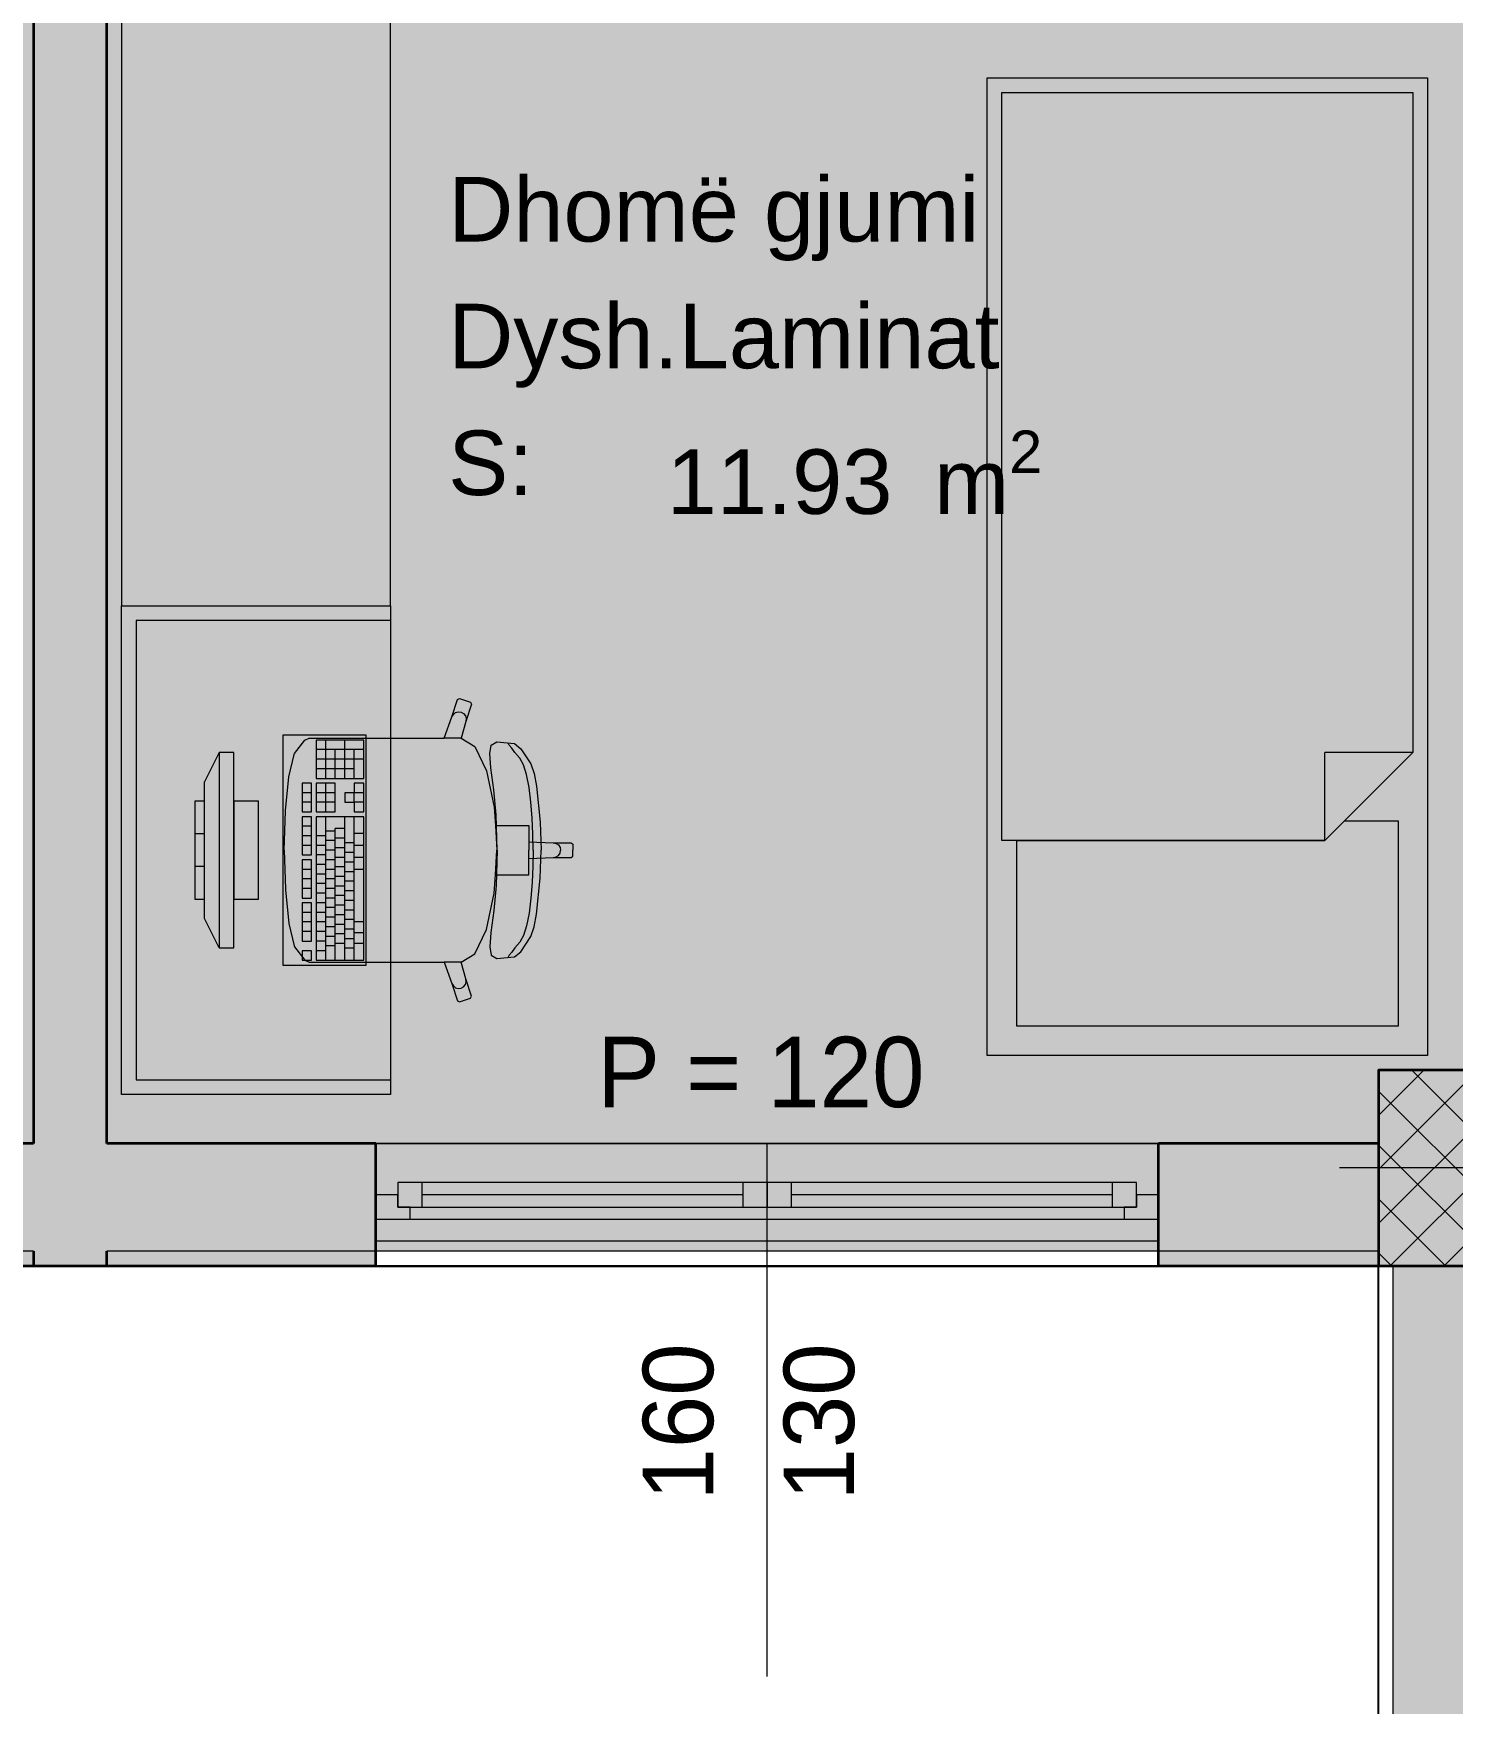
# Model space of a CAD drawing. Header units: millimetres. Extents: x 172821 to 253959, y -36092 to 17885.
# Drawn here: x 197711 to 200612, y -8012 to -4596 of the extents above; entities that cross this region are included whole.
import ezdxf
from ezdxf.enums import TextEntityAlignment as Align

# ---------------------------------------------------------------- set-up
doc = ezdxf.new("R2010")
doc.units = ezdxf.units.MM
doc.header["$MEASUREMENT"] = 0
doc.linetypes.add('Wipeout_Contour', pattern=[1000, 0, -1000])
for name, color, linetype, lineweight, true_color in [('A - Fill zone_Pen_No__102', 7, 'Continuous', 13, 0xcccccc), ('A - Muret_Pen_No__166', 7, 'Continuous', 13, 0x97cbff), ('A - Muret_Pen_No__82', 7, 'Continuous', 20, 0xaaaaaa), ('ARCHICAD Window Markers_Pen_No__111', 7, 'Continuous', 13, 0xccccff), ('Model Unit - Zone_Pen_No__102', 7, 'Continuous', 13, 0xcccccc)]:
    doc.layers.add(name, color=color, linetype=linetype, lineweight=lineweight, true_color=true_color)
for name, color, linetype, lineweight in [('A - Fill zone_Pen_No__2', 8, 'Continuous', 15), ('A - Mobilimi_Pen_No__18', 9, 'Continuous', 15), ('A - Muret_Pen_No__22', 8, 'Continuous', 35), ('A - Pllaka meskatit_Pen_No__1', 7, 'Continuous', 13), ('A - Pllaka meskatit_Pen_No__22', 8, 'Continuous', 35), ('A - Shtyllat_Pen_No__101', 252, 'Continuous', 13), ('A - Shtyllat_Pen_No__22', 8, 'Continuous', 35), ('ARCHICAD Windows_Pen_No__101', 252, 'Continuous', 13), ('ARCHICAD Zone Stamps_Pen_No__101', 252, 'Continuous', 13)]:
    doc.layers.add(name, color=color, linetype=linetype, lineweight=lineweight)
for name, color, linetype in [('A - Muret', 7, 'Continuous'), ('A - Pllaka meskatit', 7, 'Continuous'), ('A - Shtyllat', 7, 'Continuous'), ('Model Unit - Zone', 7, 'Continuous')]:
    doc.layers.add(name, color=color, linetype=linetype)
doc.styles.add('GENERATED_STYLE_1', font='GOTHIC.TTF')
doc.styles.add('GENERATED_STYLE_2', font='arial.ttf')

# ---------------------------------------------------------------- blocks, each defined once
blk = doc.blocks.new('Slab_1', base_point=(232061.1, 7783.8))
at = {"layer": 'A - Pllaka meskatit_Pen_No__1', "color": 7, "linetype": 'Continuous', "lineweight": 13, "flags": 128}
blk.add_lwpolyline([(232061.1, 7783.8), (190161.1, 7783.8), (190161.1, -3216.2), (191111.1, -3216.2), (191111.1, -7116.2), (191511.1, -7116.2), (191511.1, -8316.2), (195311.1, -8316.2), (195311.1, -7116.2), (200461.1, -7116.2), (200461.1, -10116.2), (218411.1, -10116.2), (218411.1, -8866.2), (232061.1, -8866.2)], close=True, dxfattribs=at)
blk = doc.blocks.new('Dhomë gjumi_Dysh.Laminat _28', base_point=(199135.2, -5222.2))
at = {"layer": 'ARCHICAD Zone Stamps_Pen_No__101', "color": 252, "lineweight": 13, "insert": (199005.7, -5407.9), "char_height": 132, "attachment_point": 1, "style": 'GENERATED_STYLE_2'}
blk.add_mtext('\\A1;{\\pql;\\pt0,6060;\\fArial|b0|i0|c0|p34;11.93\\fArial|b0|i0|c0|p34;\\A1{\\H.66x;\\S^  ;}\\fArial|b0|i0|c0|p34; m\\fArial|b0|i0|c0|p34;\\A1{\\H.66x;\\S2^  ;}}', dxfattribs=at)
at = {"layer": 'ARCHICAD Zone Stamps_Pen_No__101', "color": 252, "lineweight": 13, "style": 'GENERATED_STYLE_2'}
for tag, p in [('DUMMY_849', (199711.5, -4859.2)), ('ROOM_NAME', (198558.9, -4889.3)), ('DUMMY_850', (199711.5, -5118.4)), ('ROOM_NUMBER', (198558.9, -5148.6)), ('measuredAreaCode', (198558.9, -5407.9))]:
    blk.add_attdef(tag, text='', height=132, dxfattribs=at).set_placement(p, align=Align.TOP_LEFT)
blk = doc.blocks.new('Slab_5', base_point=(232061.1, 7783.8))
at = {"layer": 'A - Pllaka meskatit_Pen_No__22', "color": 8, "linetype": 'Continuous', "lineweight": 35, "flags": 128}
blk.add_lwpolyline([(232061.1, 7783.8), (190161.1, 7783.8), (190161.1, -3216.2), (191111.1, -3216.2), (191111.1, -7116.2), (191511.1, -7116.2), (191511.1, -8316.2), (195311.1, -8316.2), (195311.1, -7116.2), (200461.1, -7116.2), (200461.1, -10116.2), (218411.1, -10116.2), (218411.1, -8866.2), (232061.1, -8866.2)], close=True, dxfattribs=at)
blk = doc.blocks.new('Wall_4', base_point=(191211.1, -7116.2))
at = {"color": 254, "linetype": 'Wipeout_Contour', "lineweight": 0, "ltscale": 786057.657175}
blk.add_wipeout([(195061.1, -7116.2), (197711.1, -7116.2), (197711.1, -7086.2), (195061.1, -7086.2)], dxfattribs=at).dxf.layer = 'A - Muret'
at = {"color": 254, "linetype": 'Wipeout_Contour', "lineweight": 0, "ltscale": 797150.506932}
blk.add_wipeout([(197861.1, -7116.2), (200461.1, -7116.2), (200461.1, -7086.2), (197861.1, -7086.2)], dxfattribs=at).dxf.layer = 'A - Muret'
at = {"layer": 'A - Muret_Pen_No__166', "color": 151, "linetype": 'Continuous', "lineweight": 13, "true_color": 0x97cbff, "flags": 128}
for points in [[(197711.1, -7086.2), (195061.1, -7086.2)], [(200461.1, -7086.2), (197861.1, -7086.2)], [(195061.1, -7116.2), (200461.1, -7116.2)]]:
    blk.add_lwpolyline(points, dxfattribs=at)
at = {"layer": 'A - Muret_Pen_No__22', "color": 8, "linetype": 'Continuous', "lineweight": 35}
for p, q in [((197711.1, -7086.2), (197711.1, -7116.2)), ((197861.1, -7116.2), (197861.1, -7086.2))]:
    blk.add_line(p, q, dxfattribs=at)
blk = doc.blocks.new('Wall_5', base_point=(200461.1, -7116.2))
at = {"color": 254, "linetype": 'Wipeout_Contour', "lineweight": 0, "ltscale": 802627.394692}
blk.add_wipeout([(200461.1, -7116.2), (200461.1, -9716.2), (200491.1, -9716.2), (200491.1, -7116.2)], dxfattribs=at).dxf.layer = 'A - Muret'
at = {"layer": 'A - Muret_Pen_No__166', "color": 151, "linetype": 'Continuous', "lineweight": 13, "true_color": 0x97cbff, "flags": 128}
for points in [[(200461.1, -7116.2), (200461.1, -9716.2)], [(200491.1, -9716.2), (200491.1, -7116.2)]]:
    blk.add_lwpolyline(points, dxfattribs=at)
blk = doc.blocks.new('Wall_38', base_point=(197861.1, -2366.2))
at = {"layer": 'A - Muret_Pen_No__82', "linetype": 'Continuous', "lineweight": 0, "true_color": 0xd4d4d4}
for points in [[(197711.1, -2516.2), (197711.1, -6866.2), (197861.1, -6866.2), (197861.1, -2516.2)], [(197861.1, -7086.2), (197711.1, -7086.2), (197711.1, -7116.2), (197861.1, -7116.2)]]:
    blk.add_hatch(color=254, dxfattribs=at).paths.add_polyline_path(points)
at = {"layer": 'A - Muret_Pen_No__166', "color": 151, "linetype": 'Continuous', "lineweight": 13, "true_color": 0x97cbff}
blk.add_line((197711.1, -7116.2), (197861.1, -7116.2), dxfattribs=at)
at = {"layer": 'A - Muret_Pen_No__22', "color": 8, "linetype": 'Continuous', "lineweight": 35}
for p, q in [((197711.1, -7086.2), (197711.1, -7116.2)), ((197861.1, -7116.2), (197861.1, -7086.2))]:
    blk.add_line(p, q, dxfattribs=at)
at = {"layer": 'A - Muret_Pen_No__22', "color": 8, "linetype": 'Continuous', "lineweight": 35, "flags": 128}
for points in [[(197711.1, -2516.2), (197711.1, -6866.2)], [(197861.1, -6866.2), (197861.1, -2516.2)]]:
    blk.add_lwpolyline(points, dxfattribs=at)
blk = doc.blocks.new('Double Sash Window 25')
at = {"layer": 'ARCHICAD Windows_Pen_No__101', "color": 252, "linetype": 'Continuous', "lineweight": 13}
for p, q in [((-800, 105), (800, 105)), ((800, 105), (-800, 105)), ((-800, 105), (-800, -95)), ((-800, 0), (-800, 105)), ((800, -95), (800, 105)), ((800, 0), (800, 105)), ((-800, 0), (-755, 0)), ((-800, -50), (-800, 0)), ((-800, -50), (-800, 0)), ((-755, 25), (-705, 25)), ((-755, -25), (-755, 25)), ((-755, 0), (-755, -25)), ((-705, 25), (-50, 25)), ((-705, 25), (-705, -25)), ((-705, 25), (-50, 25)), ((-705, 0), (-50, 0)), ((-50, -25), (-50, 25)), ((-50, 25), (0, 25)), ((0, 25), (0, -25)), ((0, 25), (50, 25)), ((0, -25), (0, 25)), ((50, 25), (705, 25)), ((50, 25), (50, -25)), ((50, 25), (705, 25)), ((50, 0), (705, 0)), ((705, -25), (705, 25)), ((705, 25), (755, 25)), ((755, 25), (755, -25)), ((755, -25), (755, 0)), ((755, 0), (800, 0)), ((800, -50), (800, 0)), ((800, -50), (800, 0)), ((-755, -25), (-730, -25)), ((-705, -25), (-755, -25)), ((-730, -25), (-730, -50)), ((-50, -25), (-705, -25)), ((0, -25), (-50, -25)), ((50, -25), (0, -25)), ((705, -25), (50, -25)), ((755, -25), (705, -25)), ((730, -50), (730, -25)), ((730, -25), (755, -25)), ((-730, -50), (-800, -50)), ((-800, -145), (-800, -50)), ((0, -50), (-730, -50)), ((730, -50), (0, -50)), ((800, -50), (730, -50)), ((800, -145), (800, -50)), ((-800, -95), (800, -95)), ((-800, -145), (800, -145))]:
    blk.add_line(p, q, dxfattribs=at)
blk = doc.blocks.new('W Marker 25_6')
at = {"layer": 'ARCHICAD Window Markers_Pen_No__111', "color": 254, "linetype": 'Continuous', "lineweight": 13, "true_color": 0xccccff}
blk.add_line((0, 840), (0, -250), dxfattribs=at)
at = {"layer": 'ARCHICAD Window Markers_Pen_No__111', "color": 254, "lineweight": 13, "true_color": 0xccccff, "char_height": 144, "attachment_point": 7, "style": 'GENERATED_STYLE_1'}
for s, insert, rotation in [('\\A1;{\\pql;\\pt0;\\fCentury Gothic|b0|i0|c0|p34;130\\fCentury Gothic|b0|i0|c0|p34;\\A1{\\H.66x;\\S^  ;}\\fCentury Gothic|b0|i0|c0|p34;\\fCentury Gothic|b0|i0|c0|p34;}', (-219.7, 480), 270), ('\\A1;{\\pql;\\pt0;\\fCentury Gothic|b0|i0|c0|p34;160\\fCentury Gothic|b0|i0|c0|p34;\\A1{\\H.66x;\\S^  ;}\\fCentury Gothic|b0|i0|c0|p34;\\fCentury Gothic|b0|i0|c0|p34;}', (68.3, 480), 270), ('\\A1;{\\pql;\\pt0;\\fCentury Gothic|b0|i0|c0|p34;P = 120\\fCentury Gothic|b0|i0|c0|p34;\\A1{\\H.66x;\\S^  ;}\\fCentury Gothic|b0|i0|c0|p34;\\fCentury Gothic|b0|i0|c0|p34;}', (347.6, -282.3), 180)]:
    blk.add_mtext(s, dxfattribs=dict(at, insert=insert, rotation=rotation))
blk = doc.blocks.new('Wall_39', base_point=(202661.1, -7116.2))
at = {"layer": 'A - Muret_Pen_No__82', "linetype": 'Continuous', "lineweight": 0, "true_color": 0xd4d4d4}
for points in [[(197111.1, -7116.2), (198411.1, -7116.2), (198411.1, -6866.2), (197111.1, -6866.2)], [(200011.1, -7116.2), (200461.1, -7116.2), (200461.1, -6866.2), (200011.1, -6866.2)]]:
    blk.add_hatch(color=254, dxfattribs=at).paths.add_polyline_path(points)
at = {"layer": 'A - Muret_Pen_No__22', "color": 8, "linetype": 'Continuous', "lineweight": 35}
for p, q in [((198411.1, -6971.2), (198411.1, -6866.2)), ((200011.1, -6971.2), (200011.1, -6866.2)), ((198411.1, -7021.2), (198411.1, -6971.2)), ((200011.1, -7021.2), (200011.1, -6971.2)), ((198411.1, -7116.2), (198411.1, -7021.2)), ((200011.1, -7116.2), (200011.1, -7021.2))]:
    blk.add_line(p, q, dxfattribs=at)
at = {"layer": 'A - Muret_Pen_No__22', "color": 8, "linetype": 'Continuous', "lineweight": 35, "flags": 128}
for points in [[(197711.1, -6866.2), (197111.1, -6866.2)], [(198411.1, -6866.2), (197861.1, -6866.2)], [(200461.1, -6866.2), (200011.1, -6866.2)], [(197111.1, -7116.2), (198411.1, -7116.2)], [(200011.1, -7116.2), (200461.1, -7116.2)]]:
    blk.add_lwpolyline(points, dxfattribs=at)
at = {"layer": 'ARCHICAD Window Markers_Pen_No__111', "color": 254, "lineweight": 13, "true_color": 0xccccff, "rotation": 180}
blk.add_blockref('W Marker 25_6', (199211.1, -7116.2), dxfattribs=at)
at = {"layer": 'ARCHICAD Windows_Pen_No__101', "color": 252, "linetype": 'Continuous', "lineweight": 13, "xscale": -1, "zscale": 1000}
blk.add_blockref('Double Sash Window 25', (199211.1, -6971.2), dxfattribs=at)
blk = doc.blocks.new('Column_42', base_point=(201161.1, -6916.2))
at = {"layer": 'A - Shtyllat_Pen_No__101', "linetype": 'Continuous', "lineweight": 13}
h = blk.add_hatch(dxfattribs=at)
h.set_pattern_fill('Concrete_Block', color=252, style=0, pattern_type=2)
h.set_pattern_definition([(45, (0, 0), (-55.154327, 55.154327), []), (135, (0, 0), (55.154327, 55.154327), [])])
h.paths.add_polyline_path([(201861.1, -7116.2), (201861.1, -6716.2), (200461.1, -6716.2), (200461.1, -7116.2)])
at = {"layer": 'A - Shtyllat_Pen_No__101', "color": 252, "linetype": 'Continuous', "lineweight": 13}
for p, q in [((201161.1, -6836.2), (201161.1, -6636.2)), ((201081.1, -6916.2), (200381.1, -6916.2)), ((201241.1, -6916.2), (201941.1, -6916.2)), ((201161.1, -6996.2), (201161.1, -7196.2))]:
    blk.add_line(p, q, dxfattribs=at)
blk.add_point((201161.1, -6916.2), dxfattribs=at)
at = {"layer": 'A - Shtyllat_Pen_No__22', "color": 8, "linetype": 'Continuous', "lineweight": 35, "flags": 128}
blk.add_lwpolyline([(201861.1, -7116.2), (201861.1, -6716.2), (200461.1, -6716.2), (200461.1, -7116.2)], close=True, dxfattribs=at)
blk = doc.blocks.new('Dining Table 01 25_9')
at = {"layer": 'A - Mobilimi_Pen_No__18', "color": 9, "linetype": 'Continuous', "lineweight": 15}
for p, q in [((3220, 550), (0, 550)), ((0, 550), (0, 0)), ((3220, 0), (3220, 550)), ((0, 0), (3220, 0))]:
    blk.add_line(p, q, dxfattribs=at)
at = {"layer": 'A - Mobilimi_Pen_No__18', "color": 9, "linetype": 'Continuous', "lineweight": 15, "flags": 128}
blk.add_lwpolyline([(0, 0), (3220, 0), (3220, 550), (0, 550)], close=True, dxfattribs=at)
blk = doc.blocks.new('Office Workstation Solo 25_3')
at = {"layer": 'A - Mobilimi_Pen_No__18', "color": 9, "linetype": 'Continuous', "lineweight": 15}
for p, q in [((-970, 0), (-1000, 0)), ((-1000, 0), (-1000, -30)), ((-30, 0), (-970, 0)), ((0, 0), (-30, 0)), ((0, -30), (0, 0)), ((-1000, -30), (-1000, -550)), ((-970, -30), (-30, -30)), ((-970, -550), (-970, -30)), ((-30, -30), (-30, -550)), ((0, -550), (0, -30)), ((-700, -200), (-640, -170)), ((-360, -170), (-640, -170)), ((-600, -170), (-600, -150)), ((-600, -150), (-400, -150)), ((-400, -170), (-600, -170)), ((-533.3, -170), (-533.3, -150)), ((-466.7, -170), (-466.7, -150)), ((-400, -150), (-400, -170)), ((-300, -200), (-360, -170)), ((-700, -230), (-700, -200)), ((-700, -200), (-300, -200)), ((-300, -200), (-300, -230)), ((-300, -230), (-700, -230)), ((-600, -280), (-600, -230)), ((-600, -230), (-400, -230)), ((-400, -230), (-400, -280)), ((-400, -280), (-600, -280)), ((-581.1, -335.2), (-649.9, -342.4)), ((-580, -335.1), (-581.1, -335.2)), ((-500, -332.6), (-580, -335.1)), ((-500, -332.6), (-420, -335.1)), ((-420, -335.1), (-418.9, -335.2)), ((-418.9, -335.2), (-350.1, -342.4)), ((-724.7, -375.1), (-729.3, -383.7)), ((-697.9, -353.9), (-724.7, -375.1)), ((-695.8, -353.1), (-697.9, -353.9)), ((-649.9, -342.4), (-695.8, -353.1)), ((-637.1, -388.5), (-637.1, -369.1)), ((-637.1, -369.1), (-578.3, -369.1)), ((-617.5, -388.5), (-617.5, -369.1)), ((-597.9, -388.5), (-597.9, -369.1)), ((-578.3, -369.1), (-578.3, -388.5)), ((-568.5, -388.5), (-568.5, -369.1)), ((-568.5, -369.1), (-490.2, -369.1)), ((-549, -388.5), (-549, -369.1)), ((-529.4, -388.5), (-529.4, -369.1)), ((-509.8, -388.5), (-509.8, -369.1)), ((-490.2, -369.1), (-490.2, -388.5)), ((-480.4, -388.5), (-480.4, -369.1)), ((-480.4, -369.1), (-402.1, -369.1)), ((-460.8, -388.5), (-460.8, -369.1)), ((-441.2, -388.5), (-441.2, -369.1)), ((-421.7, -388.5), (-421.7, -369.1)), ((-402.1, -369.1), (-402.1, -388.5)), ((-392.3, -388.5), (-392.3, -369.1)), ((-392.3, -369.1), (-314, -369.1)), ((-372.7, -388.5), (-372.7, -369.1)), ((-353.1, -388.5), (-353.1, -369.1)), ((-350.1, -342.4), (-304.2, -353.1)), ((-333.5, -388.5), (-333.5, -369.1)), ((-314, -369.1), (-314, -388.5)), ((-304.2, -353.1), (-302.1, -353.9)), ((-302.1, -353.9), (-275.3, -375.1)), ((-294.4, -388.5), (-294.4, -369.1)), ((-294.4, -369.1), (-274.8, -369.1)), ((-275.3, -375.1), (-270.7, -383.7)), ((-274.8, -369.1), (-274.8, -388.5)), ((-729.3, -383.7), (-729.3, -414.7)), ((-725.2, -495.2), (-725.2, -398.2)), ((-725.2, -398.2), (-646.9, -398.2)), ((-705.6, -495.2), (-705.6, -398.2)), ((-686, -495.2), (-686, -398.2)), ((-666.5, -475.8), (-666.5, -398.2)), ((-646.9, -398.2), (-646.9, -495.2)), ((-578.3, -388.5), (-637.1, -388.5)), ((-637.1, -437), (-637.1, -398.2)), ((-637.1, -398.2), (-578.3, -398.2)), ((-617.5, -437), (-617.5, -398.2)), ((-597.9, -437), (-597.9, -398.2)), ((-578.3, -398.2), (-578.3, -437)), ((-490.2, -388.5), (-568.5, -388.5)), ((-568.5, -495.2), (-568.5, -398.2)), ((-568.5, -398.2), (-274.8, -398.2)), ((-529.4, -417.6), (-529.4, -398.2)), ((-509.8, -417.6), (-509.8, -398.2)), ((-490.2, -417.6), (-490.2, -398.2)), ((-402.1, -388.5), (-480.4, -388.5)), ((-470.6, -417.6), (-470.6, -398.2)), ((-451, -417.6), (-451, -398.2)), ((-431.5, -417.6), (-431.5, -398.2)), ((-411.9, -417.6), (-411.9, -398.2)), ((-314, -388.5), (-392.3, -388.5)), ((-392.3, -417.6), (-392.3, -398.2)), ((-372.7, -417.6), (-372.7, -398.2)), ((-353.1, -417.6), (-353.1, -398.2)), ((-333.5, -417.6), (-333.5, -398.2)), ((-314, -417.6), (-314, -398.2)), ((-274.8, -388.5), (-294.4, -388.5)), ((-294.4, -417.6), (-294.4, -398.2)), ((-274.8, -398.2), (-274.8, -495.2)), ((-270.7, -383.7), (-270.7, -414.7)), ((-729.3, -414.7), (-729.3, -450.8)), ((-646.9, -417.6), (-725.2, -417.6)), ((-646.9, -437), (-705.6, -437)), ((-578.3, -417.6), (-637.1, -417.6)), ((-578.3, -437), (-637.1, -437)), ((-274.8, -417.6), (-568.5, -417.6)), ((-274.8, -437), (-544.1, -437)), ((-544.1, -456.4), (-544.1, -437)), ((-539.2, -437), (-539.2, -417.6)), ((-524.5, -456.4), (-524.5, -437)), ((-519.6, -437), (-519.6, -417.6)), ((-504.9, -456.4), (-504.9, -437)), ((-500, -437), (-500, -417.6)), ((-485.3, -456.4), (-485.3, -437)), ((-480.4, -437), (-480.4, -417.6)), ((-465.7, -456.4), (-465.7, -437)), ((-460.8, -437), (-460.8, -417.6)), ((-446.1, -456.4), (-446.1, -437)), ((-441.2, -437), (-441.2, -417.6)), ((-426.6, -456.4), (-426.6, -437)), ((-421.7, -437), (-421.7, -417.6)), ((-407, -456.4), (-407, -437)), ((-402.1, -437), (-402.1, -417.6)), ((-387.4, -456.4), (-387.4, -437)), ((-382.5, -437), (-382.5, -417.6)), ((-367.8, -456.4), (-367.8, -437)), ((-362.9, -437), (-362.9, -417.6)), ((-348.2, -456.4), (-348.2, -437)), ((-343.3, -437), (-343.3, -417.6)), ((-328.6, -456.4), (-328.6, -437)), ((-323.7, -437), (-323.7, -417.6)), ((-309.1, -456.4), (-309.1, -437)), ((-304.2, -437), (-304.2, -417.6)), ((-270.7, -414.7), (-270.7, -450.8)), ((-729.3, -450.8), (-729.3, -659.9)), ((-646.9, -456.4), (-725.2, -456.4)), ((-646.9, -475.8), (-705.6, -475.8)), ((-637.1, -495.2), (-637.1, -475.8)), ((-637.1, -475.8), (-617.5, -475.8)), ((-617.5, -475.8), (-617.5, -456.4)), ((-617.5, -456.4), (-597.9, -456.4)), ((-617.5, -495.2), (-617.5, -475.8)), ((-597.9, -475.8), (-617.5, -475.8)), ((-597.9, -456.4), (-597.9, -475.8)), ((-597.9, -475.8), (-578.3, -475.8)), ((-597.9, -495.2), (-597.9, -475.8)), ((-578.3, -475.8), (-578.3, -495.2)), ((-274.8, -456.4), (-568.5, -456.4)), ((-274.8, -475.8), (-568.5, -475.8)), ((-534.3, -495.2), (-534.3, -475.8)), ((-514.7, -475.8), (-514.7, -456.4)), ((-509.8, -495.2), (-509.8, -475.8)), ((-495.1, -475.8), (-495.1, -456.4)), ((-485.3, -495.2), (-485.3, -475.8)), ((-475.5, -475.8), (-475.5, -456.4)), ((-460.8, -495.2), (-460.8, -475.8)), ((-455.9, -475.8), (-455.9, -456.4)), ((-436.4, -475.8), (-436.4, -456.4)), ((-416.8, -475.8), (-416.8, -456.4)), ((-397.2, -475.8), (-397.2, -456.4)), ((-377.6, -475.8), (-377.6, -456.4)), ((-358, -475.8), (-358, -456.4)), ((-353.1, -495.2), (-353.1, -475.8)), ((-338.4, -475.8), (-338.4, -456.4)), ((-331.1, -495.2), (-331.1, -475.8)), ((-318.9, -475.8), (-318.9, -456.4)), ((-309.1, -495.2), (-309.1, -475.8)), ((-299.3, -475.8), (-299.3, -456.4)), ((-270.7, -450.8), (-270.7, -659.9)), ((-646.9, -495.2), (-725.2, -495.2)), ((-578.3, -495.2), (-637.1, -495.2)), ((-274.8, -495.2), (-568.5, -495.2)), ((-1000, -550), (-970, -550)), ((-30, -550), (0, -550)), ((-772.6, -675.6), (-808.1, -687)), ((-781.4, -683), (-783, -688.6)), ((-777.8, -678.4), (-781.4, -683)), ((-772.6, -675.6), (-777.8, -678.4)), ((-729.3, -659.9), (-772.6, -675.6)), ((-729.3, -694.2), (-729.3, -659.9)), ((-270.7, -694.2), (-270.7, -659.9)), ((-270.7, -659.9), (-227.4, -675.6)), ((-227.4, -675.6), (-222.2, -678.4)), ((-227.4, -675.6), (-191.9, -687)), ((-222.2, -678.4), (-218.6, -683)), ((-218.6, -683), (-217, -688.6)), ((-808.1, -687), (-810, -690.8)), ((-810, -690.8), (-802.5, -713.5)), ((-802.5, -713.5), (-798.7, -715.4)), ((-798.7, -715.4), (-763.3, -704)), ((-783, -688.6), (-782.3, -694.4)), ((-782.3, -694.4), (-779.5, -699.5)), ((-779.5, -699.5), (-774.8, -703.1)), ((-774.8, -703.1), (-769.2, -704.7)), ((-769.2, -704.7), (-763.3, -704)), ((-763.3, -704), (-729.2, -694.4)), ((-729.3, -694.2), (-729.2, -694.4)), ((-729.2, -694.4), (-711.8, -722.2)), ((-270.8, -694.4), (-288.2, -722.2)), ((-270.7, -694.2), (-270.8, -694.4)), ((-236.7, -704), (-270.8, -694.4)), ((-230.8, -704.7), (-236.7, -704)), ((-201.3, -715.4), (-236.7, -704)), ((-225.2, -703.1), (-230.8, -704.7)), ((-220.5, -699.5), (-225.2, -703.1)), ((-217.7, -694.4), (-220.5, -699.5)), ((-217, -688.6), (-217.7, -694.4)), ((-197.5, -713.5), (-201.3, -715.4)), ((-190, -690.8), (-197.5, -713.5)), ((-191.9, -687), (-190, -690.8)), ((-711.8, -722.2), (-662.1, -746)), ((-662.1, -746), (-587.7, -761.9)), ((-337.9, -746), (-412.3, -761.9)), ((-288.2, -722.2), (-337.9, -746)), ((-714.7, -755.8), (-721.4, -767.3)), ((-721.4, -767.3), (-718.1, -803.4)), ((-697.5, -752.7), (-714.7, -755.8)), ((-668.5, -755.3), (-697.5, -752.7)), ((-623.2, -761.1), (-668.5, -755.3)), ((-572.3, -765.8), (-623.2, -761.1)), ((-587.7, -761.9), (-550.3, -764.3)), ((-500, -768.1), (-572.3, -765.8)), ((-550.3, -764.3), (-500, -767.5)), ((-550.3, -764.3), (-550.3, -803)), ((-449.7, -764.3), (-500, -767.5)), ((-500, -768.1), (-427.7, -765.8)), ((-412.3, -761.9), (-449.7, -764.3)), ((-449.7, -764.3), (-449.7, -803)), ((-427.7, -765.8), (-376.8, -761.1)), ((-376.8, -761.1), (-331.5, -755.3)), ((-331.5, -755.3), (-302.5, -752.7)), ((-302.5, -752.7), (-285.3, -755.8)), ((-285.3, -755.8), (-278.6, -767.3)), ((-278.6, -767.3), (-281.9, -803.4)), ((-715, -792.8), (-718.8, -790.2)), ((-718.1, -803.4), (-707.6, -816.6)), ((-708.8, -798), (-715, -792.8)), ((-699.7, -804.2), (-708.8, -798)), ((-707.6, -816.6), (-676.5, -836.7)), ((-688, -814.2), (-699.7, -804.2)), ((-674.8, -821.9), (-688, -814.2)), ((-550.3, -803), (-550.3, -832.9)), ((-449.7, -803), (-449.7, -832.9)), ((-325.2, -821.9), (-312, -814.2)), ((-292.4, -816.6), (-323.5, -836.7)), ((-312, -814.2), (-300.3, -804.2)), ((-300.3, -804.2), (-291.2, -798)), ((-281.9, -803.4), (-292.4, -816.6)), ((-291.2, -798), (-285, -792.8)), ((-285, -792.8), (-281.2, -790.2)), ((-676.5, -836.7), (-656.6, -843.9)), ((-654.5, -828.2), (-674.8, -821.9)), ((-656.6, -843.9), (-630.7, -848.7)), ((-628.5, -833.1), (-654.5, -828.2)), ((-630.7, -848.7), (-557.5, -855.7)), ((-598.5, -836.8), (-628.5, -833.1)), ((-566.1, -839.3), (-598.5, -836.8)), ((-532.7, -840.8), (-566.1, -839.3)), ((-550.3, -832.9), (-516.9, -832.9)), ((-500, -841.3), (-532.7, -840.8)), ((-516.9, -832.9), (-500, -832.9)), ((-516.9, -832.9), (-515.1, -882.8)), ((-483.1, -832.9), (-500, -832.9)), ((-500, -841.3), (-467.3, -840.8)), ((-483.1, -832.9), (-484.9, -882.8)), ((-449.7, -832.9), (-483.1, -832.9)), ((-467.3, -840.8), (-433.9, -839.3)), ((-369.3, -848.7), (-442.5, -855.7)), ((-433.9, -839.3), (-401.5, -836.8)), ((-401.5, -836.8), (-371.5, -833.1)), ((-371.5, -833.1), (-345.5, -828.2)), ((-343.4, -843.9), (-369.3, -848.7)), ((-345.5, -828.2), (-325.2, -821.9)), ((-323.5, -836.7), (-343.4, -843.9)), ((-557.5, -855.7), (-500, -857.9)), ((-515.1, -882.8), (-513.9, -888.5)), ((-515.1, -882.8), (-515.1, -919.6)), ((-442.5, -855.7), (-500, -857.9)), ((-484.9, -882.8), (-486.1, -888.5)), ((-484.9, -882.8), (-484.9, -919.6)), ((-515.1, -919.6), (-512.1, -922.6)), ((-513.9, -888.5), (-510.7, -893.3)), ((-510.7, -893.3), (-505.8, -896.6)), ((-505.8, -896.6), (-500, -897.7)), ((-494.2, -896.6), (-500, -897.7)), ((-489.3, -893.3), (-494.2, -896.6)), ((-486.1, -888.5), (-489.3, -893.3)), ((-484.9, -919.6), (-487.9, -922.6)), ((-512.1, -922.6), (-500, -922.6)), ((-487.9, -922.6), (-500, -922.6))]:
    blk.add_line(p, q, dxfattribs=at)
at = {"layer": 'A - Mobilimi_Pen_No__18', "color": 9, "linetype": 'Continuous', "lineweight": 15, "flags": 128}
for points in [[(0, 0), (-1000, 0), (-1000, -550), (0, -550)], [(-265, -330), (-265, -500), (-735, -500), (-735, -330)]]:
    blk.add_lwpolyline(points, close=True, dxfattribs=at)
blk = doc.blocks.new('Bed 01 25')
at = {"layer": 'A - Mobilimi_Pen_No__18', "color": 9, "linetype": 'Continuous', "lineweight": 15}
for p, q in [((900, 2000), (0, 2000)), ((0, 2000), (0, 0)), ((900, 0), (900, 2000)), ((690, 1560), (690, 1380)), ((870, 1380), (690, 1380)), ((0, 0), (900, 0))]:
    blk.add_line(p, q, dxfattribs=at)
at = {"layer": 'A - Mobilimi_Pen_No__18', "color": 9, "linetype": 'Continuous', "lineweight": 15, "flags": 128}
for points in [[(690, 1560), (730, 1520), (840, 1520), (840, 1940), (60, 1940), (60, 1560)], [(30, 30), (870, 30), (870, 1380), (690, 1560), (30, 1560)]]:
    blk.add_lwpolyline(points, close=True, dxfattribs=at)

msp = doc.modelspace()

# ---------------------------------------------------------------- hatches: boundary and pattern name
at = {"layer": 'A - Fill zone_Pen_No__102', "linetype": 'Continuous', "lineweight": 0, "true_color": 0x333333}
msp.add_hatch(color=250, dxfattribs=at).paths.add_polyline_path([(190161.1, -966.2), (202311.1, -966.2), (202311.1, -2816.2), (209361.1, -2816.2), (209361.1, -10116.2), (200461.1, -10116.2), (200461.1, -7116.2), (195311.1, -7116.2), (195311.1, -8316.2), (191511.1, -8316.2), (191511.1, -7116.2), (191111.1, -7116.2), (191111.1, -3216.2), (190161.1, -3216.2)])

# ---------------------------------------------------------------- linework, layer by layer
at = {"layer": 'A - Fill zone_Pen_No__2', "color": 8, "linetype": 'Continuous', "lineweight": 15, "flags": 128}
msp.add_lwpolyline([(190161.1, -966.2), (202311.1, -966.2), (202311.1, -2816.2), (209361.1, -2816.2), (209361.1, -10116.2), (200461.1, -10116.2), (200461.1, -7116.2), (195311.1, -7116.2), (195311.1, -8316.2), (191511.1, -8316.2), (191511.1, -7116.2), (191111.1, -7116.2), (191111.1, -3216.2), (190161.1, -3216.2)], close=True, dxfattribs=at)
at = {"layer": 'Model Unit - Zone_Pen_No__102', "color": 254, "linetype": 'Continuous', "lineweight": 13, "true_color": 0xcccccc, "flags": 128}
for points in [[(197861.1, -6866.2), (200461.1, -6866.2), (200461.1, -6716.2), (200711.1, -6716.2), (200711.1, -4216.2), (200461.1, -4216.2), (200461.1, -2516.2), (197861.1, -2516.2)], [(200461.1, -9716.2), (202411.1, -9716.2), (202411.1, -7116.2), (200461.1, -7116.2)]]:
    msp.add_lwpolyline(points, close=True, dxfattribs=at)

# ---------------------------------------------------------------- block references
at = {"layer": 'A - Mobilimi_Pen_No__18', "color": 9, "linetype": 'Continuous', "lineweight": 15, "zscale": 1000, "rotation": 89.99999999999999}
msp.add_blockref('Dining Table 01 25_9', (198441.1, -5766.2), dxfattribs=at)
at = {"layer": 'A - Mobilimi_Pen_No__18', "color": 9, "linetype": 'Continuous', "lineweight": 15, "xscale": -1, "zscale": 1000}
for name, p, rotation in [('Bed 01 25', (199661.1, -4686.2), 180), ('Office Workstation Solo 25_3', (197891.1, -6766.2), 89.99999999999999)]:
    msp.add_blockref(name, p, dxfattribs=dict(at, rotation=rotation))
at = {"layer": 'A - Pllaka meskatit', "color": 7, "linetype": 'Continuous', "lineweight": 13}
msp.add_blockref('Slab_1', (232061.1, 7783.8), dxfattribs=at)
at = {"layer": 'A - Pllaka meskatit', "color": 8, "linetype": 'Continuous', "lineweight": 35}
msp.add_blockref('Slab_5', (232061.1, 7783.8), dxfattribs=at)
at = {"layer": 'Model Unit - Zone', "color": 252, "linetype": 'Continuous', "lineweight": 13}
msp.add_blockref('Dhomë gjumi_Dysh.Laminat _28', (199135.2, -5222.2), dxfattribs=at).add_auto_attribs({'ROOM_NAME': 'Dhomë gjumi', 'ROOM_NUMBER': 'Dysh.Laminat ', 'measuredAreaCode': 'S: '})

# ---------------------------------------------------------------- next in the draw order: block references
at = {"layer": 'A - Muret', "color": 151, "lineweight": 13, "true_color": 0x97cbff}
msp.add_blockref('Wall_4', (191211.1, -7116.2), dxfattribs=at)

# ---------------------------------------------------------------- next in the draw order: block references
at = {"layer": 'A - Muret', "color": 8, "lineweight": 35}
msp.add_blockref('Wall_38', (197861.1, -2366.2), dxfattribs=at)
at = {"layer": 'A - Muret', "color": 151, "lineweight": 13, "true_color": 0x97cbff}
msp.add_blockref('Wall_5', (200461.1, -7116.2), dxfattribs=at)

# ---------------------------------------------------------------- next in the draw order: block references
at = {"layer": 'A - Muret', "color": 8, "lineweight": 35}
msp.add_blockref('Wall_39', (202661.1, -7116.2), dxfattribs=at)
at = {"layer": 'A - Shtyllat', "color": 8, "lineweight": 35}
msp.add_blockref('Column_42', (201161.1, -6916.2), dxfattribs=at)

doc.saveas('drawing.dxf')
